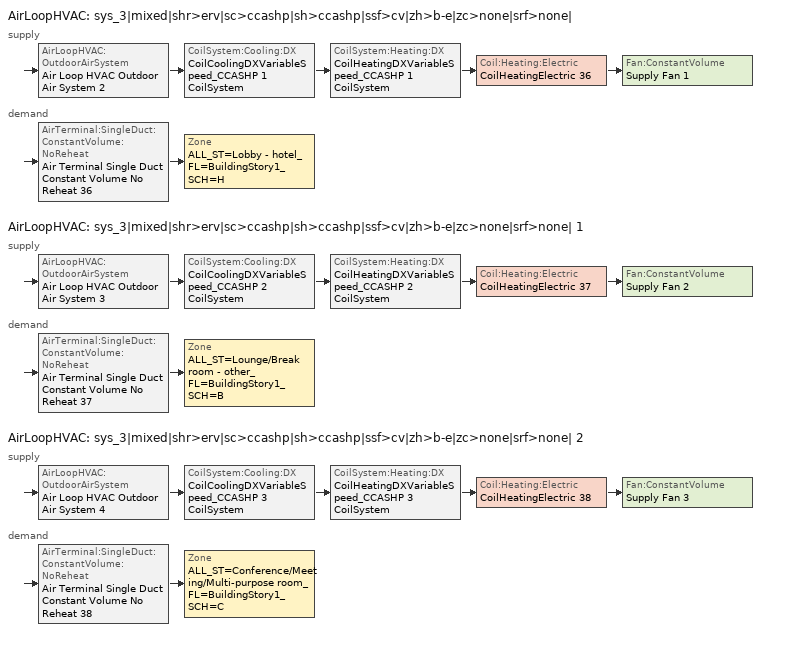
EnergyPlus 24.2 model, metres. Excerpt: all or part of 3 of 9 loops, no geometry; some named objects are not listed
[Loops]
AirLoopHVAC 'sys_3|mixed|shr>erv|sc>ccashp|sh>ccashp|ssf>cv|zh>b-e|zc>none|srf>none|'
 supply: AirLoopHVAC:OutdoorAirSystem 'Air Loop HVAC Outdoor Air System 2' > CoilSystem:Cooling:DX 'CoilCoolingDXVariableSpeed_CCASHP 1 CoilSystem' > CoilSystem:Heating:DX 'CoilHeatingDXVariableSpeed_CCASHP 1 CoilSystem' > Coil:Heating:Electric 'CoilHeatingElectric 36' > Fan:ConstantVolume 'Supply Fan 1'
 demand: AirTerminal:SingleDuct:ConstantVolume:NoReheat 'Air Terminal Single Duct Constant Volume No Reheat 36' > Zone 'ALL_ST=Lobby - hotel_FL=BuildingStory1_SCH=H'
AirLoopHVAC 'sys_3|mixed|shr>erv|sc>ccashp|sh>ccashp|ssf>cv|zh>b-e|zc>none|srf>none| 1'
 supply: AirLoopHVAC:OutdoorAirSystem 'Air Loop HVAC Outdoor Air System 3' > CoilSystem:Cooling:DX 'CoilCoolingDXVariableSpeed_CCASHP 2 CoilSystem' > CoilSystem:Heating:DX 'CoilHeatingDXVariableSpeed_CCASHP 2 CoilSystem' > Coil:Heating:Electric 'CoilHeatingElectric 37' > Fan:ConstantVolume 'Supply Fan 2'
 demand: AirTerminal:SingleDuct:ConstantVolume:NoReheat 'Air Terminal Single Duct Constant Volume No Reheat 37' > Zone 'ALL_ST=Lounge/Break room - other_FL=BuildingStory1_SCH=B'
AirLoopHVAC 'sys_3|mixed|shr>erv|sc>ccashp|sh>ccashp|ssf>cv|zh>b-e|zc>none|srf>none| 2'
 supply: AirLoopHVAC:OutdoorAirSystem 'Air Loop HVAC Outdoor Air System 4' > CoilSystem:Cooling:DX 'CoilCoolingDXVariableSpeed_CCASHP 3 CoilSystem' > CoilSystem:Heating:DX 'CoilHeatingDXVariableSpeed_CCASHP 3 CoilSystem' > Coil:Heating:Electric 'CoilHeatingElectric 38' > Fan:ConstantVolume 'Supply Fan 3'
 demand: AirTerminal:SingleDuct:ConstantVolume:NoReheat 'Air Terminal Single Duct Constant Volume No Reheat 38' > Zone 'ALL_ST=Conference/Meeting/Multi-purpose room_FL=BuildingStory1_SCH=C'
[ZoneControl:Thermostat] Temperature Difference Between Cutout And Setpoint {deltaC}=0
Name | Zone or ZoneList | Control Type Schedule | Control 1
ALL_ST=Conference/Meeting/Multi-purpose room_FL=BuildingStory1_SCH=C Thermostat | ALL_ST=Conference/Meeting/Multi-purpose room_FL=BuildingStory1_SCH=C | ALL_ST=Conference/Meeting/Multi-purpose room_FL=BuildingStory1_SCH=C Thermostat Schedule | Space Function Conference/Meeting/Multi-purpose room Thermostat 3
ALL_ST=Lobby - hotel_FL=BuildingStory1_SCH=H Thermostat | ALL_ST=Lobby - hotel_FL=BuildingStory1_SCH=H | ALL_ST=Lobby - hotel_FL=BuildingStory1_SCH=H Thermostat Schedule | Space Function Lobby - hotel Thermostat 3
ALL_ST=Lounge/Break room - other_FL=BuildingStory1_SCH=B Thermostat | ALL_ST=Lounge/Break room - other_FL=BuildingStory1_SCH=B | ALL_ST=Lounge/Break room - other_FL=BuildingStory1_SCH=B Thermostat Schedule | Space Function Lounge/Break room - other Thermostat 3
[ThermostatSetpoint:DualSetpoint]
Name | Heating Setpoint Temperature Schedule | Cooling Setpoint Temperature Schedule
Space Function Conference/Meeting/Multi-purpose room Thermostat 3 | NECB-C-Thermostat Setpoint-Heating | NECB-C-Thermostat Setpoint-Cooling
Space Function Lobby - hotel Thermostat 3 | NECB-H-Thermostat Setpoint-Heating | NECB-H-Thermostat Setpoint-Cooling
Space Function Lounge/Break room - other Thermostat 3 | NECB-B-Thermostat Setpoint-Heating | NECB-B-Thermostat Setpoint-Cooling
[AirTerminal:SingleDuct:ConstantVolume:NoReheat] Availability Schedule=Always On Discrete; Maximum Air Flow Rate {m3/s}=AutoSize
Air Terminal Single Duct Constant Volume No Reheat 38; Air Terminal Single Duct Constant Volume No Reheat 36; Air Terminal Single Duct Constant Volume No Reheat 37
[ZoneHVAC:Baseboard:Convective:Electric] Availability Schedule=Always On Discrete; Heating Design Capacity {W}=Autosize; Efficiency=1
ZoneHVACBaseboardConvectiveElectric 37; ZoneHVACBaseboardConvectiveElectric 35; ZoneHVACBaseboardConvectiveElectric 36
[Zone equipment]
ALL_ST=Conference/Meeting/Multi-purpose room_FL=BuildingStory1_SCH=C: Air Terminal Single Duct Constant Volume No Reheat 38, ZoneHVACBaseboardConvectiveElectric 37
ALL_ST=Lobby - hotel_FL=BuildingStory1_SCH=H: Air Terminal Single Duct Constant Volume No Reheat 36, ZoneHVACBaseboardConvectiveElectric 35
ALL_ST=Lounge/Break room - other_FL=BuildingStory1_SCH=B: Air Terminal Single Duct Constant Volume No Reheat 37, ZoneHVACBaseboardConvectiveElectric 36
[Sizing:Zone] Zone Cooling Design Supply Air Temperature Input Method=TemperatureDifference; Zone Cooling Design Supply Air Temperature {C}=13; Zone Cooling Design Supply Air Temperature Difference {deltaC}=11; Zone Heating Design Supply Air Temperature Input Method=TemperatureDifference; Zone Heating Design Supply Air Temperature {C}=43; Zone Heating Design Supply Air Temperature Difference {deltaC}=21; Zone Cooling Design Supply Air Humidity Ratio {kgWater/kgDryAir}=0.0085; Zone Heating Design Supply Air Humidity Ratio {kgWater/kgDryAir}=0.008; Zone Heating Sizing Factor=1.3; Zone Cooling Sizing Factor=1.1; Cooling Design Air Flow Method=DesignDay; Cooling Design Air Flow Rate {m3/s}=0; Cooling Minimum Air Flow per Zone Floor Area {m3/s-m2}=0.000762; Cooling Minimum Air Flow {m3/s}=0; Cooling Minimum Air Flow Fraction=0; Heating Design Air Flow Method=DesignDay; Heating Design Air Flow Rate {m3/s}=0; Heating Maximum Air Flow per Zone Floor Area {m3/s-m2}=0.002032; Heating Maximum Air Flow {m3/s}=0.141576; Heating Maximum Air Flow Fraction=0.3; Account for Dedicated Outdoor Air System=No; Zone Load Sizing Method=Sensible Load Only No Latent Load; Zone Latent Cooling Design Supply Air Humidity Ratio Input Method=HumidityRatioDifference; Zone Cooling Design Supply Air Humidity Ratio Difference {kgWater/kgDryAir}=0.005; Zone Latent Heating Design Supply Air Humidity Ratio Input Method=HumidityRatioDifference; Zone Humidification Design Supply Air Humidity Ratio Difference {kgWater/kgDryAir}=0.005; Type of Space Sum to Use=Coincident
Name | Design Specification Outdoor Air Object
ALL_ST=Conference/Meeting/Multi-purpose room_FL=BuildingStory1_SCH=C | ALL_ST=Conference/Meeting/Multi-purpose room_FL=BuildingStory1_SCH=C DSOA Space List
ALL_ST=Lobby - hotel_FL=BuildingStory1_SCH=H | ALL_ST=Lobby - hotel_FL=BuildingStory1_SCH=H DSOA Space List
ALL_ST=Lounge/Break room - other_FL=BuildingStory1_SCH=B | ALL_ST=Lounge/Break room - other_FL=BuildingStory1_SCH=B DSOA Space List
[Controller:MechanicalVentilation] Demand Controlled Ventilation=No; System Outdoor Air Method=ZoneSum
Name | Availability Schedule | Zone or ZoneList Name 1 | Design Specification Outdoor Air Object Name 1
Controller Mechanical Ventilation 4 | sys_3|mixed|shr>none|sc>ccashp|sh>ccashp|ssf>cv|zh>b-e|zc>none|srf>none| 2 Occ Sch | ALL_ST=Conference/Meeting/Multi-purpose room_FL=BuildingStory1_SCH=C | Space Function Conference/Meeting/Multi-purpose room Ventilation
Controller Mechanical Ventilation 2 | sys_3|mixed|shr>none|sc>ccashp|sh>ccashp|ssf>cv|zh>b-e|zc>none|srf>none| Occ Sch | ALL_ST=Lobby - hotel_FL=BuildingStory1_SCH=H | Space Function Lobby - hotel Ventilation
Controller Mechanical Ventilation 3 | sys_3|mixed|shr>none|sc>ccashp|sh>ccashp|ssf>cv|zh>b-e|zc>none|srf>none| 1 Occ Sch | ALL_ST=Lounge/Break room - other_FL=BuildingStory1_SCH=B | Space Function Lounge/Break room - other Ventilation
[DesignSpecification:OutdoorAir] Outdoor Air Method=Sum; Outdoor Air Flow per Zone Floor Area {m3/s-m2}=0.0003048; Outdoor Air Flow per Zone {m3/s}=0; Outdoor Air Flow Air Changes per Hour {1/hr}=0
Name | Outdoor Air Flow per Person {m3/s-person}
Space Function Conference/Meeting/Multi-purpose room Ventilation; Space Function Lounge/Break room - other Ventilation | 0.00634769
Space Function Lobby - hotel Ventilation | 0.0114258
[DesignSpecification:OutdoorAir:SpaceList]
Name | Space Name 1 | Space Design Specification Outdoor Air Object Name 1
ALL_ST=Conference/Meeting/Multi-purpose room_FL=BuildingStory1_SCH=C DSOA Space List | MeetingRoomFlr1 | Space Function Conference/Meeting/Multi-purpose room Ventilation
ALL_ST=Lobby - hotel_FL=BuildingStory1_SCH=H DSOA Space List | FrontLoungeFlr1 | Space Function Lobby - hotel Ventilation
ALL_ST=Lounge/Break room - other_FL=BuildingStory1_SCH=B DSOA Space List | EmployeeLoungeFlr1 | Space Function Lounge/Break room - other Ventilation
[Coil:Heating:Electric] Availability Schedule=Always On Discrete; Efficiency=1; Nominal Capacity {W}=Autosize
CoilHeatingElectric 36; CoilHeatingElectric 37; CoilHeatingElectric 38
[AirLoopHVAC] Design Supply Air Flow Rate {m3/s}=AutoSize; Design Return Air Flow Fraction of Supply Air Flow=1
sys_3|mixed|shr>erv|sc>ccashp|sh>ccashp|ssf>cv|zh>b-e|zc>none|srf>none|; sys_3|mixed|shr>erv|sc>ccashp|sh>ccashp|ssf>cv|zh>b-e|zc>none|srf>none| 1; sys_3|mixed|shr>erv|sc>ccashp|sh>ccashp|ssf>cv|zh>b-e|zc>none|srf>none| 2
[Sizing:System] Type of Load to Size On=Sensible; Design Outdoor Air Flow Rate {m3/s}=Autosize; Central Heating Maximum System Air Flow Ratio=1; Preheat Design Temperature {C}=7; Preheat Design Humidity Ratio {kgWater/kgDryAir}=0.008; Precool Design Temperature {C}=13; Precool Design Humidity Ratio {kgWater/kgDryAir}=0.008; Central Cooling Design Supply Air Temperature {C}=13; Central Heating Design Supply Air Temperature {C}=43; Type of Zone Sum to Use=NonCoincident; 100% Outdoor Air in Cooling=No; 100% Outdoor Air in Heating=No; Central Cooling Design Supply Air Humidity Ratio {kgWater/kgDryAir}=0.0085; Central Heating Design Supply Air Humidity Ratio {kgWater/kgDryAir}=0.008; Cooling Supply Air Flow Rate Method=DesignDay; Cooling Supply Air Flow Rate {m3/s}=0; Cooling Supply Air Flow Rate Per Floor Area {m3/s-m2}=0.00996765; Cooling Fraction of Autosized Cooling Supply Air Flow Rate=1; Cooling Supply Air Flow Rate Per Unit Cooling Capacity {m3/s-W}=3.94755e-05; Heating Supply Air Flow Rate Method=DesignDay; Heating Supply Air Flow Rate {m3/s}=0; Heating Supply Air Flow Rate Per Floor Area {m3/s-m2}=0.00996765; Heating Fraction of Autosized Heating Supply Air Flow Rate=1; Heating Fraction of Autosized Cooling Supply Air Flow Rate=1; Heating Supply Air Flow Rate Per Unit Heating Capacity {m3/s-W}=3.15882e-05; System Outdoor Air Method=ZoneSum; Zone Maximum Outdoor Air Fraction=1; Cooling Design Capacity Method=CoolingDesignCapacity; Cooling Design Capacity {W}=Autosize; Cooling Design Capacity Per Floor Area {W/m2}=234.7; Fraction of Autosized Cooling Design Capacity=1; Heating Design Capacity Method=HeatingDesignCapacity; Heating Design Capacity {W}=Autosize; Heating Design Capacity Per Floor Area {W/m2}=157; Fraction of Autosized Heating Design Capacity=1; Central Cooling Capacity Control Method=OnOff; Occupant Diversity=Autosize
sys_3|mixed|shr>erv|sc>ccashp|sh>ccashp|ssf>cv|zh>b-e|zc>none|srf>none|; sys_3|mixed|shr>erv|sc>ccashp|sh>ccashp|ssf>cv|zh>b-e|zc>none|srf>none| 1; sys_3|mixed|shr>erv|sc>ccashp|sh>ccashp|ssf>cv|zh>b-e|zc>none|srf>none| 2
[Controller:OutdoorAir] Minimum Outdoor Air Flow Rate {m3/s}=Autosize; Maximum Outdoor Air Flow Rate {m3/s}=Autosize; Economizer Control Type=NoEconomizer; Economizer Control Action Type=ModulateFlow; Economizer Maximum Limit Dry-Bulb Temperature {C}=28; Economizer Maximum Limit Enthalpy {J/kg}=64000; Economizer Minimum Limit Dry-Bulb Temperature {C}=-100; Lockout Type=NoLockout; Minimum Limit Type=FixedMinimum; High Humidity Control=No; High Humidity Outdoor Air Flow Ratio=1; Control High Indoor Humidity Based on Outdoor Humidity Ratio=Yes; Heat Recovery Bypass Control Type=BypassWhenOAFlowGreaterThanMinimum; Economizer Operation Staging=InterlockedWithMechanicalCooling
Name | Minimum Outdoor Air Schedule | Mechanical Ventilation Controller
Controller Outdoor Air 2 | sys_3|mixed|shr>none|sc>ccashp|sh>ccashp|ssf>cv|zh>b-e|zc>none|srf>none| Occ Sch | Controller Mechanical Ventilation 2
Controller Outdoor Air 3 | sys_3|mixed|shr>none|sc>ccashp|sh>ccashp|ssf>cv|zh>b-e|zc>none|srf>none| 1 Occ Sch | Controller Mechanical Ventilation 3
Controller Outdoor Air 4 | sys_3|mixed|shr>none|sc>ccashp|sh>ccashp|ssf>cv|zh>b-e|zc>none|srf>none| 2 Occ Sch | Controller Mechanical Ventilation 4
[HeatExchanger:AirToAir:SensibleAndLatent] Availability Schedule=Always On Discrete; Nominal Supply Air Flow Rate {m3/s}=Autosize; Sensible Effectiveness at 100% Heating Air Flow=0.5; Latent Effectiveness at 100% Heating Air Flow=0.5; Sensible Effectiveness at 100% Cooling Air Flow=0.5; Latent Effectiveness at 100% Cooling Air Flow=0.5; Supply Air Outlet Temperature Control=Yes; Heat Exchanger Type=Rotary; Frost Control Type=ExhaustOnly; Threshold Temperature {C}=-23.3; Initial Defrost Time Fraction=0.167; Rate of Defrost Time Fraction Increase {1/K}=1.44; Economizer Lockout=Yes
Name | Nominal Electric Power {W} | Sensible Effectiveness of Heating Air Flow Curve | Latent Effectiveness of Heating Air Flow Curve | Sensible Effectiveness of Cooling Air Flow Curve | Latent Effectiveness of Cooling Air Flow Curve
sys_3|mixed|shr>none|sc>ccashp|sh>ccashp|ssf>cv|zh>b-e|zc>none|srf>none| ERV | 219.382 | sys_3|mixed|shr>none|sc>ccashp|sh>ccashp|ssf>cv|zh>b-e|zc>none|srf>none| ERV_SensHeatEff 1 | sys_3|mixed|shr>none|sc>ccashp|sh>ccashp|ssf>cv|zh>b-e|zc>none|srf>none| ERV_LatHeatEff 1 | sys_3|mixed|shr>none|sc>ccashp|sh>ccashp|ssf>cv|zh>b-e|zc>none|srf>none| ERV_SensCoolEff 1 | sys_3|mixed|shr>none|sc>ccashp|sh>ccashp|ssf>cv|zh>b-e|zc>none|srf>none| ERV_LatCoolEff 1
sys_3|mixed|shr>none|sc>ccashp|sh>ccashp|ssf>cv|zh>b-e|zc>none|srf>none| 1 ERV | 71.9884 | sys_3|mixed|shr>none|sc>ccashp|sh>ccashp|ssf>cv|zh>b-e|zc>none|srf>none| 1 ERV_SensHeatEff 1 | sys_3|mixed|shr>none|sc>ccashp|sh>ccashp|ssf>cv|zh>b-e|zc>none|srf>none| 1 ERV_LatHeatEff 1 | sys_3|mixed|shr>none|sc>ccashp|sh>ccashp|ssf>cv|zh>b-e|zc>none|srf>none| 1 ERV_SensCoolEff 1 | sys_3|mixed|shr>none|sc>ccashp|sh>ccashp|ssf>cv|zh>b-e|zc>none|srf>none| 1 ERV_LatCoolEff 1
sys_3|mixed|shr>none|sc>ccashp|sh>ccashp|ssf>cv|zh>b-e|zc>none|srf>none| 2 ERV | 140.703 | sys_3|mixed|shr>none|sc>ccashp|sh>ccashp|ssf>cv|zh>b-e|zc>none|srf>none| 2 ERV_SensHeatEff 1 | sys_3|mixed|shr>none|sc>ccashp|sh>ccashp|ssf>cv|zh>b-e|zc>none|srf>none| 2 ERV_LatHeatEff 1 | sys_3|mixed|shr>none|sc>ccashp|sh>ccashp|ssf>cv|zh>b-e|zc>none|srf>none| 2 ERV_SensCoolEff 1 | sys_3|mixed|shr>none|sc>ccashp|sh>ccashp|ssf>cv|zh>b-e|zc>none|srf>none| 2 ERV_LatCoolEff 1
[SetpointManager:OutdoorAirPretreat] Control Variable=Temperature; Minimum Setpoint Temperature {C}=-99; Maximum Setpoint Temperature {C}=99; Minimum Setpoint Humidity Ratio {kgWater/kgDryAir}=1e-05; Maximum Setpoint Humidity Ratio {kgWater/kgDryAir}=1
Name | Setpoint Node or NodeList
Setpoint Manager Outdoor Air Pretreat 2 | sys_3|mixed|shr>none|sc>ccashp|sh>ccashp|ssf>cv|zh>b-e|zc>none|srf>none| ERV Primary Outlet Air Node
Setpoint Manager Outdoor Air Pretreat 3 | sys_3|mixed|shr>none|sc>ccashp|sh>ccashp|ssf>cv|zh>b-e|zc>none|srf>none| 1 ERV Primary Outlet Air Node
Setpoint Manager Outdoor Air Pretreat 4 | sys_3|mixed|shr>none|sc>ccashp|sh>ccashp|ssf>cv|zh>b-e|zc>none|srf>none| 2 ERV Primary Outlet Air Node
[SetpointManager:MixedAir] Control Variable=Temperature
Name | Setpoint Node or NodeList
sys_3|mixed|shr>erv|sc>ccashp|sh>ccashp|ssf>cv|zh>b-e|zc>none|srf>none| Mixed Air Node OS Default SPM | sys_3|mixed|shr>erv|sc>ccashp|sh>ccashp|ssf>cv|zh>b-e|zc>none|srf>none| Mixed Air Node
CoilCoolingDXVariableSpeed_CCASHP 1 Outlet Air Node OS Default SPM | CoilCoolingDXVariableSpeed_CCASHP 1 Outlet Air Node
CoilHeatingDXVariableSpeed_CCASHP 1 Outlet Air Node OS Default SPM | CoilHeatingDXVariableSpeed_CCASHP 1 Outlet Air Node
CoilHeatingElectric 36 Outlet Air Node OS Default SPM | CoilHeatingElectric 36 Outlet Air Node
sys_3|mixed|shr>erv|sc>ccashp|sh>ccashp|ssf>cv|zh>b-e|zc>none|srf>none| 1 Mixed Air Node OS Default SPM | sys_3|mixed|shr>erv|sc>ccashp|sh>ccashp|ssf>cv|zh>b-e|zc>none|srf>none| 1 Mixed Air Node
CoilCoolingDXVariableSpeed_CCASHP 2 Outlet Air Node OS Default SPM | CoilCoolingDXVariableSpeed_CCASHP 2 Outlet Air Node
CoilHeatingDXVariableSpeed_CCASHP 2 Outlet Air Node OS Default SPM | CoilHeatingDXVariableSpeed_CCASHP 2 Outlet Air Node
CoilHeatingElectric 37 Outlet Air Node OS Default SPM | CoilHeatingElectric 37 Outlet Air Node
sys_3|mixed|shr>erv|sc>ccashp|sh>ccashp|ssf>cv|zh>b-e|zc>none|srf>none| 2 Mixed Air Node OS Default SPM | sys_3|mixed|shr>erv|sc>ccashp|sh>ccashp|ssf>cv|zh>b-e|zc>none|srf>none| 2 Mixed Air Node
CoilCoolingDXVariableSpeed_CCASHP 3 Outlet Air Node OS Default SPM | CoilCoolingDXVariableSpeed_CCASHP 3 Outlet Air Node
CoilHeatingDXVariableSpeed_CCASHP 3 Outlet Air Node OS Default SPM | CoilHeatingDXVariableSpeed_CCASHP 3 Outlet Air Node
CoilHeatingElectric 38 Outlet Air Node OS Default SPM | CoilHeatingElectric 38 Outlet Air Node
[CoilSystem:Cooling:DX]
Name | Cooling Coil
CoilCoolingDXVariableSpeed_CCASHP 1 CoilSystem | CoilCoolingDXVariableSpeed_CCASHP 1
CoilCoolingDXVariableSpeed_CCASHP 2 CoilSystem | CoilCoolingDXVariableSpeed_CCASHP 2
CoilCoolingDXVariableSpeed_CCASHP 3 CoilSystem | CoilCoolingDXVariableSpeed_CCASHP 3
[Coil:Cooling:DX:VariableSpeed] Number of Speeds=1; Nominal Speed Level=1; Rated Air Flow Rate At Selected Nominal Speed Level {m3/s}=AutoSize; Nominal Time for Condensate to Begin Leaving the Coil {s}=0; Initial Moisture Evaporation Rate Divided by Steady-State AC Latent Capacity=0; Maximum Cycling Rate {cycles/hr}=2.5; Latent Capacity Time Constant {s}=60; Fan Delay Time {s}=60; Energy Part Load Fraction Curve=Mitsubishi Hyper Heating VRF Outdoor Unit CPLFFPLR curve; Condenser Type=AirCooled; Evaporative Condenser Pump Rated Power Consumption {W}=0; Crankcase Heater Capacity {W}=1e-06; Maximum Outdoor Dry-Bulb Temperature for Crankcase Heater Operation {C}=10; Minimum Outdoor Dry-Bulb Temperature for Compressor Operation {C}=-25; Basin Heater Capacity {W/K}=0; Basin Heater Setpoint Temperature {C}=2; Speed Reference Unit Gross Rated Total Cooling Capacity 1 {W}=8914.19; Speed Reference Unit Gross Rated Sensible Heat Ratio 1=0.79; Speed Reference Unit Rated Air Flow Rate 1 {m3/s}=0.944; Speed Rated Evaporator Fan Power Per Volume Flow Rate 2017 1 {W/(m3/s)}=773.3; Speed Rated Evaporator Fan Power Per Volume Flow Rate 2023 1 {W/(m3/s)}=934.4; Speed Total Cooling Capacity Function of Temperature Curve Name 1=Mitsubishi Hyper Heating VRF Outdoor Unit CCAPFT curve; Speed Total Cooling Capacity Function of Air Flow Fraction Curve Name 1=Mitsubishi Hyper Heating VRF Outdoor Unit CCAPFFF curve; Speed Energy Input Ratio Function of Temperature Curve Name 1=Mitsubishi Hyper Heating VRF Outdoor Unit CEIRFT curve; Speed Energy Input Ratio Function of Air Flow Fraction Curve Name 1=Mitsubishi Hyper Heating VRF Outdoor Unit CEIRFFF curve
Name | Gross Rated Total Cooling Capacity At Selected Nominal Speed Level {W} | Speed Reference Unit Gross Rated Cooling COP 1 {W/W}
CoilCoolingDXVariableSpeed_CCASHP 1 | 14372 | 4.12
CoilCoolingDXVariableSpeed_CCASHP 2 | 2274.23 | 4.71
CoilCoolingDXVariableSpeed_CCASHP 3 | 6872.34 | 3.66
[CoilSystem:Heating:DX]
Name | Heating Coil
CoilHeatingDXVariableSpeed_CCASHP 1 CoilSystem | CoilHeatingDXVariableSpeed_CCASHP 1
CoilHeatingDXVariableSpeed_CCASHP 2 CoilSystem | CoilHeatingDXVariableSpeed_CCASHP 2
CoilHeatingDXVariableSpeed_CCASHP 3 CoilSystem | CoilHeatingDXVariableSpeed_CCASHP 3
[Coil:Heating:DX:VariableSpeed] Number of Speeds=1; Nominal Speed Level=1; Rated Air Flow Rate At Selected Nominal Speed Level {m3/s}=AutoSize; Energy Part Load Fraction Curve=Mitsubishi Hyper Heating VRF Outdoor Unit HPLFFPLR curve; Defrost Energy Input Ratio Function of Temperature Curve=Mitsubishi Hyper Heating VRF Outdoor Unit Defrost HEIRFT curve; Minimum Outdoor Dry-Bulb Temperature for Compressor Operation {C}=-25; Maximum Outdoor Dry-Bulb Temperature for Defrost Operation {C}=5; Crankcase Heater Capacity {W}=1e-06; Maximum Outdoor Dry-Bulb Temperature for Crankcase Heater Operation {C}=10; Defrost Strategy=ReverseCycle; Defrost Control=OnDemand; Defrost Time Period Fraction=0.166667; Resistive Defrost Heater Capacity {W}=AutoSize; Speed Reference Unit Gross Rated Heating Capacity 1 {W}=9124.85; Speed Reference Unit Rated Air Flow Rate 1 {m3/s}=0.653; Speed Rated Supply Air Fan Power Per Volume Flow Rate 2017 1 {W/(m3/s)}=773.3; Speed Rated Supply Air Fan Power Per Volume Flow Rate 2023 1 {W/(m3/s)}=934.4; Speed Heating Capacity Function of Temperature Curve Name 1=Mitsubishi Hyper Heating VRF Outdoor Unit HCAPFT curve; Speed Total  Heating Capacity Function of Air Flow Fraction Curve Name 1=Mitsubishi Hyper Heating VRF Outdoor Unit HCAPFFF curve; Speed Energy Input Ratio Function of Temperature Curve Name 1=Mitsubishi Hyper Heating VRF Outdoor Unit HEIRFT curve; Speed Energy Input Ratio Function of Air Flow Fraction Curve Name 1=Mitsubishi Hyper Heating VRF Outdoor Unit HEIRFFF curve
Name | Rated Heating Capacity At Selected Nominal Speed Level {W} | Speed Reference Unit Gross Rated Heating COP 1 {W/W}
CoilHeatingDXVariableSpeed_CCASHP 1 | 14372 | 4.00972
CoilHeatingDXVariableSpeed_CCASHP 2 | 2274.23 | 4.97553
CoilHeatingDXVariableSpeed_CCASHP 3 | 6872.34 | 4.52825
[Fan:ConstantVolume] Fan Total Efficiency=0.39975; Pressure Rise {Pa}=640; Maximum Flow Rate {m3/s}=AutoSize; Motor Efficiency=0.615; Motor In Airstream Fraction=1
Name | Availability Schedule
Supply Fan 1 | sys_3|mixed|shr>none|sc>ccashp|sh>ccashp|ssf>cv|zh>b-e|zc>none|srf>none| Occ Sch
Supply Fan 2 | sys_3|mixed|shr>none|sc>ccashp|sh>ccashp|ssf>cv|zh>b-e|zc>none|srf>none| 1 Occ Sch
Supply Fan 3 | sys_3|mixed|shr>none|sc>ccashp|sh>ccashp|ssf>cv|zh>b-e|zc>none|srf>none| 2 Occ Sch
[SetpointManager:SingleZone:Reheat] Control Variable=Temperature; Minimum Supply Air Temperature {C}=13; Maximum Supply Air Temperature {C}=43
Name | Control Zone | Setpoint Node or NodeList
Setpoint Manager Single Zone Reheat 1 | ALL_ST=Lobby - hotel_FL=BuildingStory1_SCH=H | sys_3|mixed|shr>erv|sc>ccashp|sh>ccashp|ssf>cv|zh>b-e|zc>none|srf>none| Supply Outlet Node
Setpoint Manager Single Zone Reheat 2 | ALL_ST=Lounge/Break room - other_FL=BuildingStory1_SCH=B | sys_3|mixed|shr>erv|sc>ccashp|sh>ccashp|ssf>cv|zh>b-e|zc>none|srf>none| 1 Supply Outlet Node
Setpoint Manager Single Zone Reheat 3 | ALL_ST=Conference/Meeting/Multi-purpose room_FL=BuildingStory1_SCH=C | sys_3|mixed|shr>erv|sc>ccashp|sh>ccashp|ssf>cv|zh>b-e|zc>none|srf>none| 2 Supply Outlet Node
[Schedule:Day:Interval]
NECB-C-Thermostat Setpoint-Heating Sun|Hol Day: No, 09:00, 18, 10:00, 20, 19:00, 22, 24:00, 18
NECB-C-Thermostat Setpoint-Heating Default|Wkdy Day; NECB-C-Thermostat Setpoint-Heating Sat Day; NECB-C-Thermostat Setpoint-Heating Default: No, 07:00, 18, 08:00, 20, 21:00, 22, 24:00, 18
NECB-C-Thermostat Setpoint-Cooling Sun|Hol Day: No, 07:00, 35, 19:00, 24, 24:00, 35
NECB-C-Thermostat Setpoint-Cooling Default|Wkdy Day; NECB-C-Thermostat Setpoint-Cooling Sat Day; NECB-C-Thermostat Setpoint-Cooling Default: No, 07:00, 35, 21:00, 24, 24:00, 35
Schedule Day 16: No, 09:00, 0, 19:00, 1, 24:00, 0
sys_3|mixed|shr>none|sc>ccashp|sh>ccashp|ssf>cv|zh>b-e|zc>none|srf>none| 2 Occ Sch Default; Schedule Day 15: No, 09:00, 0, 21:00, 1, 24:00, 0
sys_3|mixed|shr>none|sc>ccashp|sh>ccashp|ssf>cv|zh>b-e|zc>none|srf>none| 2 Occ Sch Summer Design Day; sys_3|mixed|shr>none|sc>ccashp|sh>ccashp|ssf>cv|zh>b-e|zc>none|srf>none| 2 Occ Sch Winter Design Day; Schedule Day 12; sys_3|mixed|shr>none|sc>ccashp|sh>ccashp|ssf>cv|zh>b-e|zc>none|srf>none| Occ Sch Default; Schedule Day 11; sys_3|mixed|shr>none|sc>ccashp|sh>ccashp|ssf>cv|zh>b-e|zc>none|srf>none| Occ Sch Summer Design Day; sys_3|mixed|shr>none|sc>ccashp|sh>ccashp|ssf>cv|zh>b-e|zc>none|srf>none| Occ Sch Winter Design Day; sys_3|mixed|shr>none|sc>ccashp|sh>ccashp|ssf>cv|zh>b-e|zc>none|srf>none| 1 Occ Sch Summer Design Day; sys_3|mixed|shr>none|sc>ccashp|sh>ccashp|ssf>cv|zh>b-e|zc>none|srf>none| 1 Occ Sch Winter Design Day: No, 24:00, 1
NECB-B-Thermostat Setpoint-Heating Sun|Hol Day: No, 01:00, 18, 02:00, 22, 09:00, 18, 10:00, 20, 23:00, 22, 24:00, 18
NECB-B-Thermostat Setpoint-Heating Default|Wkdy Day; NECB-B-Thermostat Setpoint-Heating Sat Day; NECB-B-Thermostat Setpoint-Heating Default: No, 02:00, 22, 08:00, 18, 09:00, 20, 24:00, 22
NECB-B-Thermostat Setpoint-Cooling Sun|Hol Day: No, 09:00, 35, 23:00, 24, 24:00, 35
NECB-B-Thermostat Setpoint-Cooling Default|Wkdy Day; NECB-B-Thermostat Setpoint-Cooling Sat Day; NECB-B-Thermostat Setpoint-Cooling Default: No, 01:00, 24, 08:00, 35, 24:00, 24
NECB-H-Thermostat Setpoint-Heating Sun|Hol Day; NECB-H-Thermostat Setpoint-Heating Default|Wkdy Day; NECB-H-Thermostat Setpoint-Heating Sat Day; NECB-H-Thermostat Setpoint-Heating Default: No, 01:00, 22, 07:00, 18, 08:00, 20, 24:00, 22
NECB-H-Thermostat Setpoint-Cooling Sun|Hol Day; NECB-H-Thermostat Setpoint-Cooling Default|Wkdy Day; NECB-H-Thermostat Setpoint-Cooling Sat Day; NECB-H-Thermostat Setpoint-Cooling Default: No, 24:00, 24
Schedule Day 14: No, 01:00, 0, 02:00, 1, 11:00, 0, 23:00, 1, 24:00, 0
sys_3|mixed|shr>none|sc>ccashp|sh>ccashp|ssf>cv|zh>b-e|zc>none|srf>none| 1 Occ Sch Default: No, 01:00, 1, 10:00, 0, 24:00, 1
Schedule Day 13: No, 02:00, 1, 10:00, 0, 24:00, 1
[Schedule:Week:Daily]
NECB-C-Thermostat Setpoint-Heating Week Rule - Jan1-Dec31: NECB-C-Thermostat Setpoint-Heating Sun|Hol Day, NECB-C-Thermostat Setpoint-Heating Default|Wkdy Day, NECB-C-Thermostat Setpoint-Heating Default|Wkdy Day, NECB-C-Thermostat Setpoint-Heating Default|Wkdy Day, NECB-C-Thermostat Setpoint-Heating Default|Wkdy Day, NECB-C-Thermostat Setpoint-Heating Default|Wkdy Day, NECB-C-Thermostat Setpoint-Heating Sat Day, NECB-C-Thermostat Setpoint-Heating Default, NECB-C-Thermostat Setpoint-Heating Default, NECB-C-Thermostat Setpoint-Heating Default, NECB-C-Thermostat Setpoint-Heating Default, NECB-C-Thermostat Setpoint-Heating Default
NECB-C-Thermostat Setpoint-Cooling Week Rule - Jan1-Dec31: NECB-C-Thermostat Setpoint-Cooling Sun|Hol Day, NECB-C-Thermostat Setpoint-Cooling Default|Wkdy Day, NECB-C-Thermostat Setpoint-Cooling Default|Wkdy Day, NECB-C-Thermostat Setpoint-Cooling Default|Wkdy Day, NECB-C-Thermostat Setpoint-Cooling Default|Wkdy Day, NECB-C-Thermostat Setpoint-Cooling Default|Wkdy Day, NECB-C-Thermostat Setpoint-Cooling Sat Day, NECB-C-Thermostat Setpoint-Cooling Default, NECB-C-Thermostat Setpoint-Cooling Default, NECB-C-Thermostat Setpoint-Cooling Default, NECB-C-Thermostat Setpoint-Cooling Default, NECB-C-Thermostat Setpoint-Cooling Default
sys_3|mixed|shr>none|sc>ccashp|sh>ccashp|ssf>cv|zh>b-e|zc>none|srf>none| 2 Occ Sch Week Rule - Jan1-Dec31: Schedule Day 16, sys_3|mixed|shr>none|sc>ccashp|sh>ccashp|ssf>cv|zh>b-e|zc>none|srf>none| 2 Occ Sch Default, sys_3|mixed|shr>none|sc>ccashp|sh>ccashp|ssf>cv|zh>b-e|zc>none|srf>none| 2 Occ Sch Default, sys_3|mixed|shr>none|sc>ccashp|sh>ccashp|ssf>cv|zh>b-e|zc>none|srf>none| 2 Occ Sch Default, sys_3|mixed|shr>none|sc>ccashp|sh>ccashp|ssf>cv|zh>b-e|zc>none|srf>none| 2 Occ Sch Default, sys_3|mixed|shr>none|sc>ccashp|sh>ccashp|ssf>cv|zh>b-e|zc>none|srf>none| 2 Occ Sch Default, Schedule Day 15, sys_3|mixed|shr>none|sc>ccashp|sh>ccashp|ssf>cv|zh>b-e|zc>none|srf>none| 2 Occ Sch Default, sys_3|mixed|shr>none|sc>ccashp|sh>ccashp|ssf>cv|zh>b-e|zc>none|srf>none| 2 Occ Sch Summer Design Day, sys_3|mixed|shr>none|sc>ccashp|sh>ccashp|ssf>cv|zh>b-e|zc>none|srf>none| 2 Occ Sch Winter Design Day, sys_3|mixed|shr>none|sc>ccashp|sh>ccashp|ssf>cv|zh>b-e|zc>none|srf>none| 2 Occ Sch Default, sys_3|mixed|shr>none|sc>ccashp|sh>ccashp|ssf>cv|zh>b-e|zc>none|srf>none| 2 Occ Sch Default
NECB-B-Thermostat Setpoint-Heating Week Rule - Jan1-Dec31: NECB-B-Thermostat Setpoint-Heating Sun|Hol Day, NECB-B-Thermostat Setpoint-Heating Default|Wkdy Day, NECB-B-Thermostat Setpoint-Heating Default|Wkdy Day, NECB-B-Thermostat Setpoint-Heating Default|Wkdy Day, NECB-B-Thermostat Setpoint-Heating Default|Wkdy Day, NECB-B-Thermostat Setpoint-Heating Default|Wkdy Day, NECB-B-Thermostat Setpoint-Heating Sat Day, NECB-B-Thermostat Setpoint-Heating Default, NECB-B-Thermostat Setpoint-Heating Default, NECB-B-Thermostat Setpoint-Heating Default, NECB-B-Thermostat Setpoint-Heating Default, NECB-B-Thermostat Setpoint-Heating Default
NECB-B-Thermostat Setpoint-Cooling Week Rule - Jan1-Dec31: NECB-B-Thermostat Setpoint-Cooling Sun|Hol Day, NECB-B-Thermostat Setpoint-Cooling Default|Wkdy Day, NECB-B-Thermostat Setpoint-Cooling Default|Wkdy Day, NECB-B-Thermostat Setpoint-Cooling Default|Wkdy Day, NECB-B-Thermostat Setpoint-Cooling Default|Wkdy Day, NECB-B-Thermostat Setpoint-Cooling Default|Wkdy Day, NECB-B-Thermostat Setpoint-Cooling Sat Day, NECB-B-Thermostat Setpoint-Cooling Default, NECB-B-Thermostat Setpoint-Cooling Default, NECB-B-Thermostat Setpoint-Cooling Default, NECB-B-Thermostat Setpoint-Cooling Default, NECB-B-Thermostat Setpoint-Cooling Default
NECB-H-Thermostat Setpoint-Heating Week Rule - Jan1-Dec31: NECB-H-Thermostat Setpoint-Heating Sun|Hol Day, NECB-H-Thermostat Setpoint-Heating Default|Wkdy Day, NECB-H-Thermostat Setpoint-Heating Default|Wkdy Day, NECB-H-Thermostat Setpoint-Heating Default|Wkdy Day, NECB-H-Thermostat Setpoint-Heating Default|Wkdy Day, NECB-H-Thermostat Setpoint-Heating Default|Wkdy Day, NECB-H-Thermostat Setpoint-Heating Sat Day, NECB-H-Thermostat Setpoint-Heating Default, NECB-H-Thermostat Setpoint-Heating Default, NECB-H-Thermostat Setpoint-Heating Default, NECB-H-Thermostat Setpoint-Heating Default, NECB-H-Thermostat Setpoint-Heating Default
NECB-H-Thermostat Setpoint-Cooling Week Rule - Jan1-Dec31: NECB-H-Thermostat Setpoint-Cooling Sun|Hol Day, NECB-H-Thermostat Setpoint-Cooling Default|Wkdy Day, NECB-H-Thermostat Setpoint-Cooling Default|Wkdy Day, NECB-H-Thermostat Setpoint-Cooling Default|Wkdy Day, NECB-H-Thermostat Setpoint-Cooling Default|Wkdy Day, NECB-H-Thermostat Setpoint-Cooling Default|Wkdy Day, NECB-H-Thermostat Setpoint-Cooling Sat Day, NECB-H-Thermostat Setpoint-Cooling Default, NECB-H-Thermostat Setpoint-Cooling Default, NECB-H-Thermostat Setpoint-Cooling Default, NECB-H-Thermostat Setpoint-Cooling Default, NECB-H-Thermostat Setpoint-Cooling Default
sys_3|mixed|shr>none|sc>ccashp|sh>ccashp|ssf>cv|zh>b-e|zc>none|srf>none| Occ Sch Week Rule - Jan1-Dec31: Schedule Day 12, sys_3|mixed|shr>none|sc>ccashp|sh>ccashp|ssf>cv|zh>b-e|zc>none|srf>none| Occ Sch Default, sys_3|mixed|shr>none|sc>ccashp|sh>ccashp|ssf>cv|zh>b-e|zc>none|srf>none| Occ Sch Default, sys_3|mixed|shr>none|sc>ccashp|sh>ccashp|ssf>cv|zh>b-e|zc>none|srf>none| Occ Sch Default, sys_3|mixed|shr>none|sc>ccashp|sh>ccashp|ssf>cv|zh>b-e|zc>none|srf>none| Occ Sch Default, sys_3|mixed|shr>none|sc>ccashp|sh>ccashp|ssf>cv|zh>b-e|zc>none|srf>none| Occ Sch Default, Schedule Day 11, sys_3|mixed|shr>none|sc>ccashp|sh>ccashp|ssf>cv|zh>b-e|zc>none|srf>none| Occ Sch Default, sys_3|mixed|shr>none|sc>ccashp|sh>ccashp|ssf>cv|zh>b-e|zc>none|srf>none| Occ Sch Summer Design Day, sys_3|mixed|shr>none|sc>ccashp|sh>ccashp|ssf>cv|zh>b-e|zc>none|srf>none| Occ Sch Winter Design Day, sys_3|mixed|shr>none|sc>ccashp|sh>ccashp|ssf>cv|zh>b-e|zc>none|srf>none| Occ Sch Default, sys_3|mixed|shr>none|sc>ccashp|sh>ccashp|ssf>cv|zh>b-e|zc>none|srf>none| Occ Sch Default
sys_3|mixed|shr>none|sc>ccashp|sh>ccashp|ssf>cv|zh>b-e|zc>none|srf>none| 1 Occ Sch Week Rule - Jan1-Dec31: Schedule Day 14, sys_3|mixed|shr>none|sc>ccashp|sh>ccashp|ssf>cv|zh>b-e|zc>none|srf>none| 1 Occ Sch Default, sys_3|mixed|shr>none|sc>ccashp|sh>ccashp|ssf>cv|zh>b-e|zc>none|srf>none| 1 Occ Sch Default, sys_3|mixed|shr>none|sc>ccashp|sh>ccashp|ssf>cv|zh>b-e|zc>none|srf>none| 1 Occ Sch Default, sys_3|mixed|shr>none|sc>ccashp|sh>ccashp|ssf>cv|zh>b-e|zc>none|srf>none| 1 Occ Sch Default, sys_3|mixed|shr>none|sc>ccashp|sh>ccashp|ssf>cv|zh>b-e|zc>none|srf>none| 1 Occ Sch Default, Schedule Day 13, sys_3|mixed|shr>none|sc>ccashp|sh>ccashp|ssf>cv|zh>b-e|zc>none|srf>none| 1 Occ Sch Default, sys_3|mixed|shr>none|sc>ccashp|sh>ccashp|ssf>cv|zh>b-e|zc>none|srf>none| 1 Occ Sch Summer Design Day, sys_3|mixed|shr>none|sc>ccashp|sh>ccashp|ssf>cv|zh>b-e|zc>none|srf>none| 1 Occ Sch Winter Design Day, sys_3|mixed|shr>none|sc>ccashp|sh>ccashp|ssf>cv|zh>b-e|zc>none|srf>none| 1 Occ Sch Default, sys_3|mixed|shr>none|sc>ccashp|sh>ccashp|ssf>cv|zh>b-e|zc>none|srf>none| 1 Occ Sch Default
[Schedule:Year]
NECB-C-Thermostat Setpoint-Heating: NECB-C-Thermostat Setpoint-Heating Week Rule - Jan1-Dec31, 1, 1, 12, 31
NECB-C-Thermostat Setpoint-Cooling: NECB-C-Thermostat Setpoint-Cooling Week Rule - Jan1-Dec31, 1, 1, 12, 31
sys_3|mixed|shr>none|sc>ccashp|sh>ccashp|ssf>cv|zh>b-e|zc>none|srf>none| 2 Occ Sch: sys_3|mixed|shr>none|sc>ccashp|sh>ccashp|ssf>cv|zh>b-e|zc>none|srf>none| 2 Occ Sch Week Rule - Jan1-Dec31, 1, 1, 12, 31
NECB-B-Thermostat Setpoint-Heating: NECB-B-Thermostat Setpoint-Heating Week Rule - Jan1-Dec31, 1, 1, 12, 31
NECB-B-Thermostat Setpoint-Cooling: NECB-B-Thermostat Setpoint-Cooling Week Rule - Jan1-Dec31, 1, 1, 12, 31
NECB-H-Thermostat Setpoint-Heating: NECB-H-Thermostat Setpoint-Heating Week Rule - Jan1-Dec31, 1, 1, 12, 31
NECB-H-Thermostat Setpoint-Cooling: NECB-H-Thermostat Setpoint-Cooling Week Rule - Jan1-Dec31, 1, 1, 12, 31
sys_3|mixed|shr>none|sc>ccashp|sh>ccashp|ssf>cv|zh>b-e|zc>none|srf>none| Occ Sch: sys_3|mixed|shr>none|sc>ccashp|sh>ccashp|ssf>cv|zh>b-e|zc>none|srf>none| Occ Sch Week Rule - Jan1-Dec31, 1, 1, 12, 31
sys_3|mixed|shr>none|sc>ccashp|sh>ccashp|ssf>cv|zh>b-e|zc>none|srf>none| 1 Occ Sch: sys_3|mixed|shr>none|sc>ccashp|sh>ccashp|ssf>cv|zh>b-e|zc>none|srf>none| 1 Occ Sch Week Rule - Jan1-Dec31, 1, 1, 12, 31
[Schedule:Compact]
ALL_ST=Conference/Meeting/Multi-purpose room_FL=BuildingStory1_SCH=C Thermostat Schedule; ALL_ST=Lobby - hotel_FL=BuildingStory1_SCH=H Thermostat Schedule; ALL_ST=Lounge/Break room - other_FL=BuildingStory1_SCH=B Thermostat Schedule: Through: 12/31, For: AllDays, Until: 24:00, 4
[Schedule:Constant]
Always On Discrete: Hourly Value=1
[Curve:Biquadratic] Minimum Value of x {BasedOnField A2}=15
Name | Coefficient1 Constant | Coefficient2 x | Coefficient3 x**2 | Coefficient4 y | Coefficient5 y**2 | Coefficient6 x*y | Maximum Value of x {BasedOnField A2} | Minimum Value of y {BasedOnField A3} | Maximum Value of y {BasedOnField A3}
Mitsubishi Hyper Heating VRF Outdoor Unit CCAPFT curve | 0.041806 | 0.0640406 | -0.000556932 | 0.00840778 | -0.00010814 | -0.000333479 | 24 | -5 | 43
Mitsubishi Hyper Heating VRF Outdoor Unit CEIRFT curve | 1.51115 | -0.0599811 | 0.000969596 | -0.00845921 | 0.000389855 | 0.000125837 | 24 | -5 | 43
Mitsubishi Hyper Heating VRF Outdoor Unit HCAPFT curve | 1.04243 | 0.0320234 | -0.00158028 | 0.0255781 | -0.000168303 | -0.00103771 | 27.2 | -25 | 15
Mitsubishi Hyper Heating VRF Outdoor Unit HEIRFT curve | 1.2246 | 0.0053626 | -0.000269902 | -0.0415824 | 0.000500483 | 0.000352842 | 27.2 | -25 | 15
[Curve:Quadratic] Coefficient3 x**2=0
Name | Coefficient1 Constant | Coefficient2 x | Minimum Value of x {BasedOnField A2} | Maximum Value of x {BasedOnField A2}
Mitsubishi Hyper Heating VRF Outdoor Unit CCAPFFF curve; Mitsubishi Hyper Heating VRF Outdoor Unit HCAPFFF curve | 0.8 | 0.2 | 0.5 | 1.5
Mitsubishi Hyper Heating VRF Outdoor Unit CEIRFFF curve; Mitsubishi Hyper Heating VRF Outdoor Unit HEIRFFF curve | 1 | 0 | 0 | 1
[Table:Lookup]
Mitsubishi Hyper Heating VRF Outdoor Unit CPLFFPLR curve: Mitsubishi Hyper Heating VRF Outdoor Unit CPLFFPLR curve Independent Variable List, None, 1, Dimensionless, 0, 0, 0, 0, 0, 0, 0, 0, 0, 0
Mitsubishi Hyper Heating VRF Outdoor Unit HPLFFPLR curve: Mitsubishi Hyper Heating VRF Outdoor Unit HPLFFPLR curve Independent Variable List, None, 1, Dimensionless, 0, 0, 0, 0, 0, 0, 0, 0, 0
Mitsubishi Hyper Heating VRF Outdoor Unit Defrost HEIRFT curve: Mitsubishi Hyper Heating VRF Outdoor Unit Defrost HEIRFT curve Independent Variable List, None, 1, Dimensionless, 1, 1, 1, 1, 1, 1, 1, 1, 1, 1, 1, 1, 1, 1, 1, 1, 1, 1, 1, 1, 1, 1
sys_3|mixed|shr>none|sc>ccashp|sh>ccashp|ssf>cv|zh>b-e|zc>none|srf>none| ERV_SensHeatEff 1: sys_3|mixed|shr>none|sc>ccashp|sh>ccashp|ssf>cv|zh>b-e|zc>none|srf>none| ERV_SensHeatEff 1 Independent Variable List, DivisorOnly, 0.5, 0, 10, Dimensionless, 0.5, 0.5
sys_3|mixed|shr>none|sc>ccashp|sh>ccashp|ssf>cv|zh>b-e|zc>none|srf>none| ERV_LatHeatEff 1: sys_3|mixed|shr>none|sc>ccashp|sh>ccashp|ssf>cv|zh>b-e|zc>none|srf>none| ERV_LatHeatEff 1 Independent Variable List, DivisorOnly, 0.5, 0, 10, Dimensionless, 0.5, 0.5
sys_3|mixed|shr>none|sc>ccashp|sh>ccashp|ssf>cv|zh>b-e|zc>none|srf>none| ERV_SensCoolEff 1: sys_3|mixed|shr>none|sc>ccashp|sh>ccashp|ssf>cv|zh>b-e|zc>none|srf>none| ERV_SensCoolEff 1 Independent Variable List, DivisorOnly, 0.5, 0, 10, Dimensionless, 0.5, 0.5
sys_3|mixed|shr>none|sc>ccashp|sh>ccashp|ssf>cv|zh>b-e|zc>none|srf>none| ERV_LatCoolEff 1: sys_3|mixed|shr>none|sc>ccashp|sh>ccashp|ssf>cv|zh>b-e|zc>none|srf>none| ERV_LatCoolEff 1 Independent Variable List, DivisorOnly, 0.5, 0, 10, Dimensionless, 0.5, 0.5
sys_3|mixed|shr>none|sc>ccashp|sh>ccashp|ssf>cv|zh>b-e|zc>none|srf>none| 1 ERV_SensHeatEff 1: sys_3|mixed|shr>none|sc>ccashp|sh>ccashp|ssf>cv|zh>b-e|zc>none|srf>none| 1 ERV_SensHeatEff 1 Independent Variable List, DivisorOnly, 0.5, 0, 10, Dimensionless, 0.5, 0.5
sys_3|mixed|shr>none|sc>ccashp|sh>ccashp|ssf>cv|zh>b-e|zc>none|srf>none| 1 ERV_LatHeatEff 1: sys_3|mixed|shr>none|sc>ccashp|sh>ccashp|ssf>cv|zh>b-e|zc>none|srf>none| 1 ERV_LatHeatEff 1 Independent Variable List, DivisorOnly, 0.5, 0, 10, Dimensionless, 0.5, 0.5
sys_3|mixed|shr>none|sc>ccashp|sh>ccashp|ssf>cv|zh>b-e|zc>none|srf>none| 1 ERV_SensCoolEff 1: sys_3|mixed|shr>none|sc>ccashp|sh>ccashp|ssf>cv|zh>b-e|zc>none|srf>none| 1 ERV_SensCoolEff 1 Independent Variable List, DivisorOnly, 0.5, 0, 10, Dimensionless, 0.5, 0.5
sys_3|mixed|shr>none|sc>ccashp|sh>ccashp|ssf>cv|zh>b-e|zc>none|srf>none| 1 ERV_LatCoolEff 1: sys_3|mixed|shr>none|sc>ccashp|sh>ccashp|ssf>cv|zh>b-e|zc>none|srf>none| 1 ERV_LatCoolEff 1 Independent Variable List, DivisorOnly, 0.5, 0, 10, Dimensionless, 0.5, 0.5
sys_3|mixed|shr>none|sc>ccashp|sh>ccashp|ssf>cv|zh>b-e|zc>none|srf>none| 2 ERV_SensHeatEff 1: sys_3|mixed|shr>none|sc>ccashp|sh>ccashp|ssf>cv|zh>b-e|zc>none|srf>none| 2 ERV_SensHeatEff 1 Independent Variable List, DivisorOnly, 0.5, 0, 10, Dimensionless, 0.5, 0.5
sys_3|mixed|shr>none|sc>ccashp|sh>ccashp|ssf>cv|zh>b-e|zc>none|srf>none| 2 ERV_LatHeatEff 1: sys_3|mixed|shr>none|sc>ccashp|sh>ccashp|ssf>cv|zh>b-e|zc>none|srf>none| 2 ERV_LatHeatEff 1 Independent Variable List, DivisorOnly, 0.5, 0, 10, Dimensionless, 0.5, 0.5
sys_3|mixed|shr>none|sc>ccashp|sh>ccashp|ssf>cv|zh>b-e|zc>none|srf>none| 2 ERV_SensCoolEff 1: sys_3|mixed|shr>none|sc>ccashp|sh>ccashp|ssf>cv|zh>b-e|zc>none|srf>none| 2 ERV_SensCoolEff 1 Independent Variable List, DivisorOnly, 0.5, 0, 10, Dimensionless, 0.5, 0.5
sys_3|mixed|shr>none|sc>ccashp|sh>ccashp|ssf>cv|zh>b-e|zc>none|srf>none| 2 ERV_LatCoolEff 1: sys_3|mixed|shr>none|sc>ccashp|sh>ccashp|ssf>cv|zh>b-e|zc>none|srf>none| 2 ERV_LatCoolEff 1 Independent Variable List, DivisorOnly, 0.5, 0, 10, Dimensionless, 0.5, 0.5
[Table:IndependentVariableList]
Mitsubishi Hyper Heating VRF Outdoor Unit CPLFFPLR curve Independent Variable List: Mitsubishi Hyper Heating VRF Outdoor Unit CPLFFPLR curve_ind_1
Mitsubishi Hyper Heating VRF Outdoor Unit HPLFFPLR curve Independent Variable List: Mitsubishi Hyper Heating VRF Outdoor Unit HPLFFPLR curve_ind_1
Mitsubishi Hyper Heating VRF Outdoor Unit Defrost HEIRFT curve Independent Variable List: Mitsubishi Hyper Heating VRF Outdoor Unit Defrost HEIRFT curve_ind_1, Mitsubishi Hyper Heating VRF Outdoor Unit Defrost HEIRFT curve_ind_2
sys_3|mixed|shr>none|sc>ccashp|sh>ccashp|ssf>cv|zh>b-e|zc>none|srf>none| ERV_SensHeatEff 1 Independent Variable List: sys_3|mixed|shr>none|sc>ccashp|sh>ccashp|ssf>cv|zh>b-e|zc>none|srf>none| ERV_SensibleHeating_IndependentVariable
sys_3|mixed|shr>none|sc>ccashp|sh>ccashp|ssf>cv|zh>b-e|zc>none|srf>none| ERV_LatHeatEff 1 Independent Variable List: sys_3|mixed|shr>none|sc>ccashp|sh>ccashp|ssf>cv|zh>b-e|zc>none|srf>none| ERV_LatentHeating_IndependentVariable
sys_3|mixed|shr>none|sc>ccashp|sh>ccashp|ssf>cv|zh>b-e|zc>none|srf>none| ERV_SensCoolEff 1 Independent Variable List: sys_3|mixed|shr>none|sc>ccashp|sh>ccashp|ssf>cv|zh>b-e|zc>none|srf>none| ERV_SensibleCooling_IndependentVariable
sys_3|mixed|shr>none|sc>ccashp|sh>ccashp|ssf>cv|zh>b-e|zc>none|srf>none| ERV_LatCoolEff 1 Independent Variable List: sys_3|mixed|shr>none|sc>ccashp|sh>ccashp|ssf>cv|zh>b-e|zc>none|srf>none| ERV_LatentCooling_IndependentVariable
sys_3|mixed|shr>none|sc>ccashp|sh>ccashp|ssf>cv|zh>b-e|zc>none|srf>none| 1 ERV_SensHeatEff 1 Independent Variable List: sys_3|mixed|shr>none|sc>ccashp|sh>ccashp|ssf>cv|zh>b-e|zc>none|srf>none| 1 ERV_SensibleHeating_IndependentVariable
sys_3|mixed|shr>none|sc>ccashp|sh>ccashp|ssf>cv|zh>b-e|zc>none|srf>none| 1 ERV_LatHeatEff 1 Independent Variable List: sys_3|mixed|shr>none|sc>ccashp|sh>ccashp|ssf>cv|zh>b-e|zc>none|srf>none| 1 ERV_LatentHeating_IndependentVariable
sys_3|mixed|shr>none|sc>ccashp|sh>ccashp|ssf>cv|zh>b-e|zc>none|srf>none| 1 ERV_SensCoolEff 1 Independent Variable List: sys_3|mixed|shr>none|sc>ccashp|sh>ccashp|ssf>cv|zh>b-e|zc>none|srf>none| 1 ERV_SensibleCooling_IndependentVariable
sys_3|mixed|shr>none|sc>ccashp|sh>ccashp|ssf>cv|zh>b-e|zc>none|srf>none| 1 ERV_LatCoolEff 1 Independent Variable List: sys_3|mixed|shr>none|sc>ccashp|sh>ccashp|ssf>cv|zh>b-e|zc>none|srf>none| 1 ERV_LatentCooling_IndependentVariable
sys_3|mixed|shr>none|sc>ccashp|sh>ccashp|ssf>cv|zh>b-e|zc>none|srf>none| 2 ERV_SensHeatEff 1 Independent Variable List: sys_3|mixed|shr>none|sc>ccashp|sh>ccashp|ssf>cv|zh>b-e|zc>none|srf>none| 2 ERV_SensibleHeating_IndependentVariable
sys_3|mixed|shr>none|sc>ccashp|sh>ccashp|ssf>cv|zh>b-e|zc>none|srf>none| 2 ERV_LatHeatEff 1 Independent Variable List: sys_3|mixed|shr>none|sc>ccashp|sh>ccashp|ssf>cv|zh>b-e|zc>none|srf>none| 2 ERV_LatentHeating_IndependentVariable
sys_3|mixed|shr>none|sc>ccashp|sh>ccashp|ssf>cv|zh>b-e|zc>none|srf>none| 2 ERV_SensCoolEff 1 Independent Variable List: sys_3|mixed|shr>none|sc>ccashp|sh>ccashp|ssf>cv|zh>b-e|zc>none|srf>none| 2 ERV_SensibleCooling_IndependentVariable
sys_3|mixed|shr>none|sc>ccashp|sh>ccashp|ssf>cv|zh>b-e|zc>none|srf>none| 2 ERV_LatCoolEff 1 Independent Variable List: sys_3|mixed|shr>none|sc>ccashp|sh>ccashp|ssf>cv|zh>b-e|zc>none|srf>none| 2 ERV_LatentCooling_IndependentVariable
[Table:IndependentVariable]
Mitsubishi Hyper Heating VRF Outdoor Unit CPLFFPLR curve_ind_1: Linear, Constant, 0, 1, Dimensionless, 0.1, 0.2, 0.3, 0.4, 0.5, 0.556, 0.694, 0.833, 0.972, 1
Mitsubishi Hyper Heating VRF Outdoor Unit HPLFFPLR curve_ind_1: Linear, Constant, 0, 1, Dimensionless, 0.1, 0.2, 0.3, 0.4, 0.5, 0.555, 0.694, 0.833, 1
Mitsubishi Hyper Heating VRF Outdoor Unit Defrost HEIRFT curve_ind_1: Linear, Constant, 15, 27.2, Temperature, 15, 27.2
Mitsubishi Hyper Heating VRF Outdoor Unit Defrost HEIRFT curve_ind_2: Linear, Constant, -25, 6, Temperature, -25, -10, -8, -6, -4, -2, 0, 1, 2, 4, 6
sys_3|mixed|shr>none|sc>ccashp|sh>ccashp|ssf>cv|zh>b-e|zc>none|srf>none| ERV_SensibleHeating_IndependentVariable; sys_3|mixed|shr>none|sc>ccashp|sh>ccashp|ssf>cv|zh>b-e|zc>none|srf>none| ERV_LatentHeating_IndependentVariable; sys_3|mixed|shr>none|sc>ccashp|sh>ccashp|ssf>cv|zh>b-e|zc>none|srf>none| ERV_SensibleCooling_IndependentVariable; sys_3|mixed|shr>none|sc>ccashp|sh>ccashp|ssf>cv|zh>b-e|zc>none|srf>none| ERV_LatentCooling_IndependentVariable; sys_3|mixed|shr>none|sc>ccashp|sh>ccashp|ssf>cv|zh>b-e|zc>none|srf>none| 1 ERV_SensibleHeating_IndependentVariable; sys_3|mixed|shr>none|sc>ccashp|sh>ccashp|ssf>cv|zh>b-e|zc>none|srf>none| 1 ERV_LatentHeating_IndependentVariable; sys_3|mixed|shr>none|sc>ccashp|sh>ccashp|ssf>cv|zh>b-e|zc>none|srf>none| 1 ERV_SensibleCooling_IndependentVariable; sys_3|mixed|shr>none|sc>ccashp|sh>ccashp|ssf>cv|zh>b-e|zc>none|srf>none| 1 ERV_LatentCooling_IndependentVariable; sys_3|mixed|shr>none|sc>ccashp|sh>ccashp|ssf>cv|zh>b-e|zc>none|srf>none| 2 ERV_SensibleHeating_IndependentVariable; sys_3|mixed|shr>none|sc>ccashp|sh>ccashp|ssf>cv|zh>b-e|zc>none|srf>none| 2 ERV_LatentHeating_IndependentVariable; sys_3|mixed|shr>none|sc>ccashp|sh>ccashp|ssf>cv|zh>b-e|zc>none|srf>none| 2 ERV_SensibleCooling_IndependentVariable; sys_3|mixed|shr>none|sc>ccashp|sh>ccashp|ssf>cv|zh>b-e|zc>none|srf>none| 2 ERV_LatentCooling_IndependentVariable: Linear, Linear, 0, 10, Dimensionless, 0.75, 1
